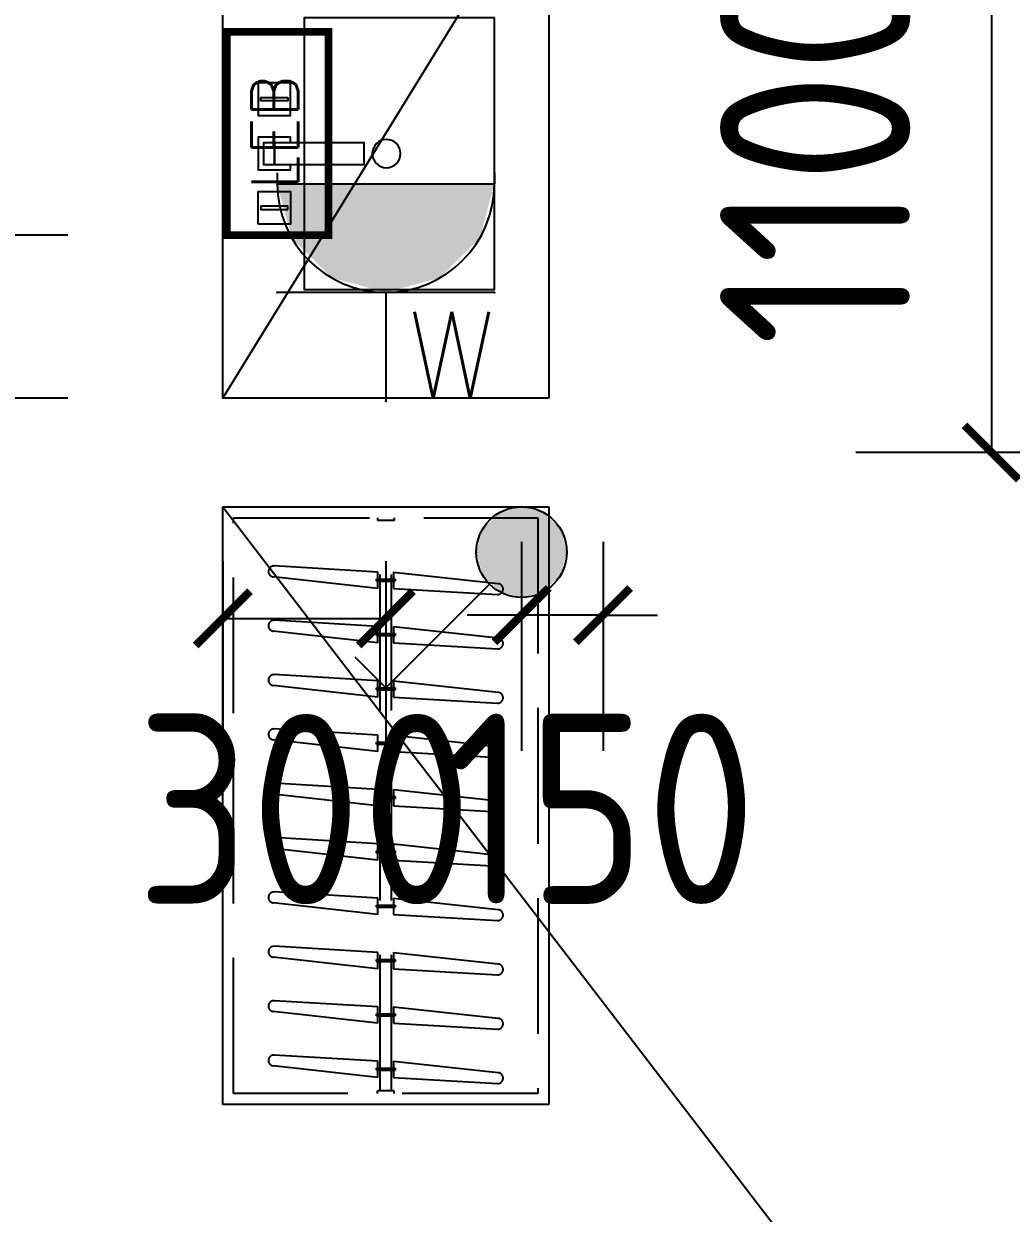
# Model space of a CAD drawing. Extents: x 2803505 to 5851001, y -1372902 to 24339.
# Drawn here: x 3424396 to 3426213, y -704423 to -702234 of the extents above; entities that cross this region are included whole.
import ezdxf
from ezdxf.enums import TextEntityAlignment as Align

# ---------------------------------------------------------------- set-up
doc = ezdxf.new("R2010")
doc.units = 0
doc.header["$LTSCALE"] = 1000
doc.header["$MEASUREMENT"] = 0
doc.linetypes.add('A户型$0$DASH', pattern=[0.35, 0.25, -0.1])
doc.layers.get('0').update_dxf_attribs({"linetype": 'CONTINUOUS'})
doc.layers.get('Defpoints').update_dxf_attribs({"linetype": 'CONTINUOUS'})
for name, color, linetype in [('!!电气', 1, 'CONTINUOUS'), ('5fur', 175, 'CONTINUOUS'), ('EQUIP-插座', 3, 'CONTINUOUS'), ('EQUIP-照明', 3, 'CONTINUOUS'), ('LVTRY', 252, 'CONTINUOUS'), ('TEL_TEXT', 7, 'CONTINUOUS')]:
    doc.layers.add(name, color=color, linetype=linetype)
doc.layers.add('EQUIP-消防', color=3, linetype='CONTINUOUS', lineweight=20)
doc.styles.add('_TEL_DIM', font='SIMPLEX', dxfattribs={"width": 0.8, "height": 3.5, "bigfont": 'HZTXT'})
doc.styles.get("Standard").update_dxf_attribs({"font": 'gbenor.shx', "bigfont": 'gbcbig.shx'})
doc.dimstyles.get("Standard").update_dxf_attribs({"dimscale": 100, "dimtxt": 3.5, "dimasz": 1, "dimexe": 2.5, "dimexo": 3, "dimgap": 1.5, "dimtad": 1, "dimdec": 0, "dimzin": 0, "dimdsep": 46, "dimtxsty": 'Standard', "dimblk": 'ARCHTICK', "dimcen": 0.09, "dimadec": 0, "dimazin": 0, "dimtfac": 1, "dimtdec": 0, "dimtix": 1, "dimtmove": 2, "dimatfit": 3, "dimfxl": 1, "dimtolj": 1, "dimtzin": 0, "dimarcsym": 0})

# ---------------------------------------------------------------- blocks, each defined once
blk = doc.blocks.new('A$C1E0F638F')
for points in [[(499.7, 435.1), (499.7, 85.1), (0, 85.1), (0, 435.1)], [(269.9, 30), (229.9, 30), (229.9, 195), (269.9, 195)], [(119.9, 0), (179.9, 0), (179.9, 60), (119.9, 60)], [(146.9, 55), (152.9, 55), (152.9, 5), (146.9, 5)], [(379.9, 0), (319.9, 0), (319.9, 60), (379.9, 60)], [(352.9, 55), (346.9, 55), (346.9, 5), (352.9, 5)], [(229.9, 30), (269.9, 30), (269.9, 10), (229.9, 10)]]:
    blk.add_lwpolyline(points, close=True)
blk.add_lwpolyline([(269.9, 60), (279.9, 60), (279.9, 0), (219.9, 0), (219.9, 60), (229.9, 60)])
blk.add_circle((249.9, 236.3), 26)
blk = doc.blocks.new('GDGDRGDGRD')
at = {"layer": 'LVTRY', "color": 252}
blk.add_lwpolyline([(490882.6, 522448.5), (490282.6, 522448.5), (490282.6, 523348.5), (490882.6, 523348.5)], close=True, dxfattribs=at)
at = {"layer": 'LVTRY', "color": 252, "xscale": -1, "rotation": 270}
blk.add_blockref('A$C1E0F638F', (490347.5, 522648.8), dxfattribs=at)
blk = doc.blocks.new('FGDGDGRDGRRD')
at = {"color": 252}
for p, q in [((419434.8, 366658.6), (419434.8, 367758.3)), ((419434.8, 367758.3), (420034.8, 367758.3)), ((419434.8, 366658.6), (419434.8, 367758.3)), ((419434.8, 367758.3), (420034.8, 367758.3)), ((420034.8, 367758.3), (420034.8, 366658.6)), ((420034.8, 367758.3), (420034.8, 366658.6)), ((420034.8, 366658.6), (419434.8, 366658.6)), ((420034.8, 366658.6), (419434.8, 366658.6)), ((420034.8, 366658.6), (420034.8, 366658.6)), ((420034.8, 366658.6), (420034.8, 366658.6))]:
    blk.add_line(p, q, dxfattribs=at)
at = {"layer": '5fur', "color": 252, "linetype": 'A户型$0$DASH'}
for p, q in [((419434.8, 366658.6), (419434.8, 367758.3)), ((419434.8, 367758.3), (420034.8, 367758.3)), ((419434.8, 366658.6), (419434.8, 367758.3)), ((419434.8, 367758.3), (420034.8, 367758.3)), ((419454.8, 366678.6), (419454.8, 367738.3)), ((419454.8, 367738.3), (420014.8, 367738.3)), ((419454.8, 366678.6), (419454.8, 367738.3)), ((419454.8, 367738.3), (420014.8, 367738.3)), ((419719.6, 367738.3), (419719.6, 367733.3)), ((419719.6, 367738.3), (419719.6, 367733.3)), ((419750.1, 367738.3), (419750.1, 367733.3)), ((419750.1, 367738.3), (419750.1, 367733.3)), ((420014.8, 367738.3), (420014.8, 366678.6)), ((420014.8, 367738.3), (420014.8, 366678.6)), ((420034.8, 367758.3), (420034.8, 366658.6)), ((420034.8, 367758.3), (420034.8, 366658.6)), ((419750.1, 367733.3), (419719.6, 367733.3)), ((419750.1, 367733.3), (419719.6, 367733.3)), ((419724.6, 366683.6), (419724.6, 367733.3)), ((419724.6, 366683.6), (419724.6, 367733.3)), ((419745.1, 366683.6), (419745.1, 367733.3)), ((419745.1, 366683.6), (419745.1, 367733.3)), ((419720.5, 367638.3), (419529.4, 367649.5)), ((419720.5, 367638.3), (419529.4, 367649.5)), ((419720.5, 367608.3), (419527.8, 367629.6)), ((419720.5, 367608.3), (419527.8, 367629.6)), ((419720.5, 367625.3), (419720.5, 367638.3)), ((419720.5, 367625.3), (419720.5, 367638.3)), ((419749.1, 367638.3), (419749.1, 367625.3)), ((419749.1, 367638.3), (419941.8, 367617)), ((419749.1, 367638.3), (419749.1, 367625.3)), ((419749.1, 367638.3), (419941.8, 367617)), ((419717.5, 367621.3), (419717.5, 367625.3)), ((419717.5, 367625.3), (419752.1, 367625.3)), ((419717.5, 367621.3), (419717.5, 367625.3)), ((419717.5, 367625.3), (419752.1, 367625.3)), ((419717.5, 367621.3), (419752.1, 367621.3)), ((419717.5, 367621.3), (419752.1, 367621.3)), ((419720.5, 367608.3), (419720.5, 367621.3)), ((419720.5, 367608.3), (419720.5, 367621.3)), ((419749.1, 367621.3), (419749.1, 367608.3)), ((419749.1, 367621.3), (419749.1, 367608.3)), ((419749.1, 367608.3), (419940.3, 367597.1)), ((419749.1, 367608.3), (419940.3, 367597.1)), ((419752.1, 367625.3), (419752.1, 367621.3)), ((419752.1, 367625.3), (419752.1, 367621.3)), ((419720.5, 367538.3), (419529.4, 367549.5)), ((419720.5, 367538.3), (419529.4, 367549.5)), ((419720.5, 367508.3), (419527.8, 367529.6)), ((419720.5, 367508.3), (419527.8, 367529.6)), ((419717.5, 367521.3), (419717.5, 367525.3)), ((419717.5, 367525.3), (419752.1, 367525.3)), ((419717.5, 367521.3), (419717.5, 367525.3)), ((419717.5, 367525.3), (419752.1, 367525.3)), ((419717.5, 367521.3), (419752.1, 367521.3)), ((419717.5, 367521.3), (419752.1, 367521.3)), ((419720.5, 367525.3), (419720.5, 367538.3)), ((419720.5, 367525.3), (419720.5, 367538.3)), ((419720.5, 367508.3), (419720.5, 367521.3)), ((419720.5, 367508.3), (419720.5, 367521.3)), ((419749.1, 367538.3), (419749.1, 367525.3)), ((419749.1, 367538.3), (419941.8, 367517)), ((419749.1, 367538.3), (419749.1, 367525.3)), ((419749.1, 367538.3), (419941.8, 367517)), ((419749.1, 367521.3), (419749.1, 367508.3)), ((419749.1, 367521.3), (419749.1, 367508.3)), ((419752.1, 367525.3), (419752.1, 367521.3)), ((419752.1, 367525.3), (419752.1, 367521.3)), ((419749.1, 367508.3), (419940.3, 367497.1)), ((419749.1, 367508.3), (419940.3, 367497.1)), ((419720.5, 367438.3), (419529.4, 367449.5)), ((419720.5, 367438.3), (419529.4, 367449.5)), ((419720.5, 367425.3), (419720.5, 367438.3)), ((419720.5, 367425.3), (419720.5, 367438.3)), ((419749.1, 367438.3), (419749.1, 367425.3)), ((419749.1, 367438.3), (419941.8, 367417)), ((419749.1, 367438.3), (419749.1, 367425.3)), ((419749.1, 367438.3), (419941.8, 367417)), ((419720.5, 367408.3), (419527.8, 367429.6)), ((419720.5, 367408.3), (419527.8, 367429.6)), ((419717.5, 367421.3), (419717.5, 367425.3)), ((419717.5, 367425.3), (419752.1, 367425.3)), ((419717.5, 367421.3), (419717.5, 367425.3)), ((419717.5, 367425.3), (419752.1, 367425.3)), ((419717.5, 367421.3), (419752.1, 367421.3)), ((419717.5, 367421.3), (419752.1, 367421.3)), ((419720.5, 367408.3), (419720.5, 367421.3)), ((419720.5, 367408.3), (419720.5, 367421.3)), ((419749.1, 367421.3), (419749.1, 367408.3)), ((419749.1, 367421.3), (419749.1, 367408.3)), ((419749.1, 367408.3), (419940.3, 367397.1)), ((419749.1, 367408.3), (419940.3, 367397.1)), ((419752.1, 367425.3), (419752.1, 367421.3)), ((419752.1, 367425.3), (419752.1, 367421.3)), ((419720.5, 367338.3), (419529.4, 367349.5)), ((419720.5, 367338.3), (419529.4, 367349.5)), ((419720.5, 367308.3), (419527.8, 367329.6)), ((419720.5, 367308.3), (419527.8, 367329.6)), ((419717.5, 367321.3), (419717.5, 367325.3)), ((419717.5, 367325.3), (419752.1, 367325.3)), ((419717.5, 367321.3), (419717.5, 367325.3)), ((419717.5, 367325.3), (419752.1, 367325.3)), ((419717.5, 367321.3), (419752.1, 367321.3)), ((419717.5, 367321.3), (419752.1, 367321.3)), ((419720.5, 367325.3), (419720.5, 367338.3)), ((419720.5, 367325.3), (419720.5, 367338.3)), ((419720.5, 367308.3), (419720.5, 367321.3)), ((419720.5, 367308.3), (419720.5, 367321.3)), ((419749.1, 367338.3), (419749.1, 367325.3)), ((419749.1, 367338.3), (419941.8, 367317)), ((419749.1, 367338.3), (419749.1, 367325.3)), ((419749.1, 367338.3), (419941.8, 367317)), ((419749.1, 367321.3), (419749.1, 367308.3)), ((419749.1, 367321.3), (419749.1, 367308.3)), ((419752.1, 367325.3), (419752.1, 367321.3)), ((419752.1, 367325.3), (419752.1, 367321.3)), ((419749.1, 367308.3), (419940.3, 367297.1)), ((419749.1, 367308.3), (419940.3, 367297.1)), ((419720.5, 367238.3), (419529.4, 367249.5)), ((419720.5, 367238.3), (419529.4, 367249.5)), ((419720.5, 367225.3), (419720.5, 367238.3)), ((419720.5, 367225.3), (419720.5, 367238.3)), ((419749.1, 367238.3), (419749.1, 367225.3)), ((419749.1, 367238.3), (419941.8, 367217)), ((419749.1, 367238.3), (419749.1, 367225.3)), ((419749.1, 367238.3), (419941.8, 367217)), ((419720.5, 367208.3), (419527.8, 367229.6)), ((419720.5, 367208.3), (419527.8, 367229.6)), ((419717.5, 367221.3), (419717.5, 367225.3)), ((419717.5, 367225.3), (419752.1, 367225.3)), ((419717.5, 367221.3), (419717.5, 367225.3)), ((419717.5, 367225.3), (419752.1, 367225.3)), ((419717.5, 367221.3), (419752.1, 367221.3)), ((419717.5, 367221.3), (419752.1, 367221.3)), ((419720.5, 367208.3), (419720.5, 367221.3)), ((419720.5, 367208.3), (419720.5, 367221.3)), ((419749.1, 367221.3), (419749.1, 367208.3)), ((419749.1, 367221.3), (419749.1, 367208.3)), ((419752.1, 367225.3), (419752.1, 367221.3)), ((419752.1, 367225.3), (419752.1, 367221.3)), ((419749.1, 367208.3), (419940.3, 367197.1)), ((419749.1, 367208.3), (419940.3, 367197.1)), ((419720.5, 367138.3), (419529.4, 367149.5)), ((419720.5, 367138.3), (419529.4, 367149.5)), ((419720.5, 367108.3), (419527.8, 367129.6)), ((419720.5, 367108.3), (419527.8, 367129.6)), ((419717.5, 367121.3), (419717.5, 367125.3)), ((419717.5, 367125.3), (419752.1, 367125.3)), ((419717.5, 367121.3), (419717.5, 367125.3)), ((419717.5, 367125.3), (419752.1, 367125.3)), ((419720.5, 367125.3), (419720.5, 367138.3)), ((419720.5, 367125.3), (419720.5, 367138.3)), ((419749.1, 367138.3), (419749.1, 367125.3)), ((419749.1, 367138.3), (419941.8, 367117)), ((419749.1, 367138.3), (419749.1, 367125.3)), ((419749.1, 367138.3), (419941.8, 367117)), ((419752.1, 367125.3), (419752.1, 367121.3)), ((419752.1, 367125.3), (419752.1, 367121.3)), ((419717.5, 367121.3), (419752.1, 367121.3)), ((419717.5, 367121.3), (419752.1, 367121.3)), ((419720.5, 367108.3), (419720.5, 367121.3)), ((419720.5, 367108.3), (419720.5, 367121.3)), ((419749.1, 367121.3), (419749.1, 367108.3)), ((419749.1, 367121.3), (419749.1, 367108.3)), ((419749.1, 367108.3), (419940.3, 367097.1)), ((419749.1, 367108.3), (419940.3, 367097.1)), ((419720.5, 367038.3), (419529.4, 367049.5)), ((419720.5, 367038.3), (419529.4, 367049.5)), ((419720.5, 367025.3), (419720.5, 367038.3)), ((419720.5, 367025.3), (419720.5, 367038.3)), ((419749.1, 367038.3), (419749.1, 367025.3)), ((419749.1, 367038.3), (419941.8, 367017)), ((419749.1, 367038.3), (419749.1, 367025.3)), ((419749.1, 367038.3), (419941.8, 367017)), ((419720.5, 367008.3), (419527.8, 367029.6)), ((419720.5, 367008.3), (419527.8, 367029.6)), ((419717.5, 367021.3), (419717.5, 367025.3)), ((419717.5, 367025.3), (419752.1, 367025.3)), ((419717.5, 367021.3), (419717.5, 367025.3)), ((419717.5, 367025.3), (419752.1, 367025.3)), ((419717.5, 367021.3), (419752.1, 367021.3)), ((419717.5, 367021.3), (419752.1, 367021.3)), ((419720.5, 367008.3), (419720.5, 367021.3)), ((419720.5, 367008.3), (419720.5, 367021.3)), ((419749.1, 367021.3), (419749.1, 367008.3)), ((419749.1, 367021.3), (419749.1, 367008.3)), ((419752.1, 367025.3), (419752.1, 367021.3)), ((419752.1, 367025.3), (419752.1, 367021.3)), ((419749.1, 367008.3), (419940.3, 366997.1)), ((419749.1, 367008.3), (419940.3, 366997.1)), ((419720.5, 366938.3), (419529.4, 366949.5)), ((419720.5, 366938.3), (419529.4, 366949.5)), ((419720.5, 366908.3), (419527.8, 366929.6)), ((419720.5, 366908.3), (419527.8, 366929.6)), ((419720.5, 366925.3), (419720.5, 366938.3)), ((419720.5, 366925.3), (419720.5, 366938.3)), ((419749.1, 366938.3), (419749.1, 366925.3)), ((419749.1, 366938.3), (419941.8, 366917)), ((419749.1, 366938.3), (419749.1, 366925.3)), ((419749.1, 366938.3), (419941.8, 366917)), ((419717.5, 366921.3), (419717.5, 366925.3)), ((419717.5, 366925.3), (419752.1, 366925.3)), ((419717.5, 366921.3), (419717.5, 366925.3)), ((419717.5, 366925.3), (419752.1, 366925.3)), ((419717.5, 366921.3), (419752.1, 366921.3)), ((419717.5, 366921.3), (419752.1, 366921.3)), ((419720.5, 366908.3), (419720.5, 366921.3)), ((419720.5, 366908.3), (419720.5, 366921.3)), ((419749.1, 366921.3), (419749.1, 366908.3)), ((419749.1, 366921.3), (419749.1, 366908.3)), ((419749.1, 366908.3), (419940.3, 366897.1)), ((419749.1, 366908.3), (419940.3, 366897.1)), ((419752.1, 366925.3), (419752.1, 366921.3)), ((419752.1, 366925.3), (419752.1, 366921.3)), ((419720.5, 366838.3), (419529.4, 366849.5)), ((419720.5, 366838.3), (419529.4, 366849.5)), ((419720.5, 366808.3), (419527.8, 366829.6)), ((419720.5, 366808.3), (419527.8, 366829.6)), ((419717.5, 366821.3), (419717.5, 366825.3)), ((419717.5, 366825.3), (419752.1, 366825.3)), ((419717.5, 366821.3), (419717.5, 366825.3)), ((419717.5, 366825.3), (419752.1, 366825.3)), ((419717.5, 366821.3), (419752.1, 366821.3)), ((419717.5, 366821.3), (419752.1, 366821.3)), ((419720.5, 366825.3), (419720.5, 366838.3)), ((419720.5, 366825.3), (419720.5, 366838.3)), ((419720.5, 366808.3), (419720.5, 366821.3)), ((419720.5, 366808.3), (419720.5, 366821.3)), ((419749.1, 366838.3), (419749.1, 366825.3)), ((419749.1, 366838.3), (419941.8, 366817)), ((419749.1, 366838.3), (419749.1, 366825.3)), ((419749.1, 366838.3), (419941.8, 366817)), ((419749.1, 366821.3), (419749.1, 366808.3)), ((419749.1, 366821.3), (419749.1, 366808.3)), ((419752.1, 366825.3), (419752.1, 366821.3)), ((419752.1, 366825.3), (419752.1, 366821.3)), ((419749.1, 366808.3), (419940.3, 366797.1)), ((419749.1, 366808.3), (419940.3, 366797.1)), ((419720.5, 366708.3), (419527.8, 366729.6)), ((419720.5, 366708.3), (419527.8, 366729.6)), ((419720.5, 366738.3), (419529.4, 366749.5)), ((419720.5, 366738.3), (419529.4, 366749.5)), ((419720.5, 366725.3), (419720.5, 366738.3)), ((419720.5, 366725.3), (419720.5, 366738.3)), ((419749.1, 366738.3), (419749.1, 366725.3)), ((419749.1, 366738.3), (419941.8, 366717)), ((419749.1, 366738.3), (419749.1, 366725.3)), ((419749.1, 366738.3), (419941.8, 366717)), ((419717.5, 366721.3), (419717.5, 366725.3)), ((419717.5, 366725.3), (419752.1, 366725.3)), ((419717.5, 366721.3), (419717.5, 366725.3)), ((419717.5, 366725.3), (419752.1, 366725.3)), ((419717.5, 366721.3), (419752.1, 366721.3)), ((419717.5, 366721.3), (419752.1, 366721.3)), ((419720.5, 366708.3), (419720.5, 366721.3)), ((419720.5, 366708.3), (419720.5, 366721.3)), ((419749.1, 366721.3), (419749.1, 366708.3)), ((419749.1, 366721.3), (419749.1, 366708.3)), ((419749.1, 366708.3), (419940.3, 366697.1)), ((419749.1, 366708.3), (419940.3, 366697.1)), ((419752.1, 366725.3), (419752.1, 366721.3)), ((419752.1, 366725.3), (419752.1, 366721.3)), ((420014.8, 366678.6), (419454.8, 366678.6)), ((420014.8, 366678.6), (419454.8, 366678.6)), ((419719.6, 366678.6), (419719.6, 366683.6)), ((419719.6, 366678.6), (419719.6, 366683.6)), ((419750.1, 366683.6), (419719.6, 366683.6)), ((419750.1, 366683.6), (419719.6, 366683.6)), ((419750.1, 366678.6), (419750.1, 366683.6)), ((419750.1, 366678.6), (419750.1, 366683.6)), ((420034.8, 366658.6), (419434.8, 366658.6)), ((420034.8, 366658.6), (419434.8, 366658.6))]:
    blk.add_line(p, q, dxfattribs=at)
for centre, start, end in [((419528.8, 367639.5), 86.9606, 264.2894), ((419528.8, 367639.5), 86.9606, 264.2894), ((419940.8, 367607), 266.9606, 84.2894), ((419940.8, 367607), 266.9606, 84.2894), ((419528.8, 367539.5), 86.9606, 264.2894), ((419528.8, 367539.5), 86.9606, 264.2894), ((419940.8, 367507), 266.9606, 84.2894), ((419940.8, 367507), 266.9606, 84.2894), ((419528.8, 367439.5), 86.9606, 264.2894), ((419528.8, 367439.5), 86.9606, 264.2894), ((419940.8, 367407), 266.9606, 84.2894), ((419940.8, 367407), 266.9606, 84.2894), ((419528.8, 367339.5), 86.9606, 264.2894), ((419528.8, 367339.5), 86.9606, 264.2894), ((419940.8, 367307), 266.9606, 84.2894), ((419940.8, 367307), 266.9606, 84.2894), ((419528.8, 367239.5), 86.9606, 264.2894), ((419528.8, 367239.5), 86.9606, 264.2894), ((419940.8, 367207), 266.9606, 84.2894), ((419940.8, 367207), 266.9606, 84.2894), ((419528.8, 367139.5), 86.9606, 264.2894), ((419528.8, 367139.5), 86.9606, 264.2894), ((419940.8, 367107), 266.9606, 84.2894), ((419940.8, 367107), 266.9606, 84.2894), ((419528.8, 367039.5), 86.9606, 264.2894), ((419528.8, 367039.5), 86.9606, 264.2894), ((419940.8, 367007), 266.9606, 84.2894), ((419940.8, 367007), 266.9606, 84.2894), ((419528.8, 366939.5), 86.9606, 264.2894), ((419528.8, 366939.5), 86.9606, 264.2894), ((419940.8, 366907), 266.9606, 84.2894), ((419940.8, 366907), 266.9606, 84.2894), ((419528.8, 366839.5), 86.9606, 264.2894), ((419528.8, 366839.5), 86.9606, 264.2894), ((419940.8, 366807), 266.9606, 84.2894), ((419940.8, 366807), 266.9606, 84.2894), ((419528.8, 366739.5), 86.9606, 264.2894), ((419528.8, 366739.5), 86.9606, 264.2894), ((419940.8, 366707), 266.9606, 84.2894), ((419940.8, 366707), 266.9606, 84.2894)]:
    blk.add_arc(centre, 10, start, end, dxfattribs=at)
blk = doc.blocks.new('A$C1C403CBE')
blk.add_blockref('FGDGDGRDGRRD', (-419334.8, -361558.3))
at = {"color": 252}
blk.add_blockref('GDGDRGDGRD', (-490182.5, -516048.5), dxfattribs=at)
blk = doc.blocks.new('_ArchTick')
at = {"color": 0, "linetype": 'ByBlock', "const_width": 0.15}
blk.add_lwpolyline([(-0.5, -0.5), (0.5, 0.5)], dxfattribs=at)
blk = doc.blocks.new('*D391')
at = {"layer": '!!电气', "color": 0, "lineweight": -2, "transparency": 16777216}
for p, q in [((3424762.2, -703222.9), (3424762.2, -703578.1)), ((3425062.2, -703222.9), (3425062.2, -703578.1)), ((3424762.2, -703328.1), (3425062.2, -703328.1))]:
    blk.add_line(p, q, dxfattribs=at)
at = {"layer": 'Defpoints', "color": 0, "transparency": 16777216}
for p in [(3424762.2, -702922.9), (3425062.2, -702922.9), (3425062.2, -703328.1)]:
    blk.add_point(p, dxfattribs=at)
at = {"layer": '!!电气', "color": 0, "lineweight": -2, "transparency": 16777216, "xscale": 100, "yscale": 100, "zscale": 100, "rotation": 180}
blk.add_blockref('_ArchTick', (3424762.2, -703328.1), dxfattribs=at)
at = {"layer": '!!电气', "color": 0, "lineweight": -2, "transparency": 16777216, "xscale": 100, "yscale": 100, "zscale": 100}
blk.add_blockref('_ArchTick', (3425062.2, -703328.1), dxfattribs=at)
at = {"layer": '!!电气', "color": 0, "transparency": 16777216, "insert": (3424912.2, -703679.1), "char_height": 350, "attachment_point": 5}
blk.add_mtext('\\A1;300', dxfattribs=at)
blk = doc.blocks.new('*D392')
at = {"layer": '!!电气', "color": 0, "lineweight": -2, "transparency": 16777216}
for p, q in [((3425312.1, -703187.5), (3425312.1, -703572.1)), ((3425462.1, -703187.5), (3425462.1, -703572.1)), ((3425312.1, -703322.1), (3425212.1, -703322.1)), ((3425462.1, -703322.1), (3425312.1, -703322.1)), ((3425462.1, -703322.1), (3425562.1, -703322.1))]:
    blk.add_line(p, q, dxfattribs=at)
at = {"layer": 'Defpoints', "color": 0, "transparency": 16777216}
for p in [(3425312.1, -702887.5), (3425462.1, -702887.5), (3425312.1, -703322.1)]:
    blk.add_point(p, dxfattribs=at)
at = {"layer": '!!电气', "color": 0, "lineweight": -2, "transparency": 16777216, "xscale": 100, "yscale": 100, "zscale": 100}
blk.add_blockref('_ArchTick', (3425312.1, -703322.1), dxfattribs=at)
at = {"layer": '!!电气', "color": 0, "lineweight": -2, "transparency": 16777216, "xscale": 100, "yscale": 100, "zscale": 100, "rotation": 180}
blk.add_blockref('_ArchTick', (3425462.1, -703322.1), dxfattribs=at)
at = {"layer": '!!电气', "color": 0, "transparency": 16777216, "insert": (3425459.5, -703678.6), "char_height": 350, "attachment_point": 5}
blk.add_mtext('\\A1;150', dxfattribs=at)
blk = doc.blocks.new('*D393')
at = {"layer": '!!电气', "color": 0, "lineweight": -2, "transparency": 16777216}
for p, q in [((3424476.7, -702622.9), (3424017.7, -702622.9)), ((3424267.7, -702922.9), (3424267.7, -702622.9)), ((3424476.7, -702922.9), (3424017.7, -702922.9))]:
    blk.add_line(p, q, dxfattribs=at)
at = {"layer": 'Defpoints', "color": 0, "transparency": 16777216}
for p in [(3424267.7, -702622.9), (3424776.7, -702622.9), (3424776.7, -702922.9)]:
    blk.add_point(p, dxfattribs=at)
at = {"layer": '!!电气', "color": 0, "lineweight": -2, "transparency": 16777216, "xscale": 100, "yscale": 100, "zscale": 100}
for p, rotation in [((3424267.7, -702622.9), 90), ((3424267.7, -702922.9), 270)]:
    blk.add_blockref('_ArchTick', p, dxfattribs=dict(at, rotation=rotation))
at = {"layer": '!!电气', "color": 0, "transparency": 16777216, "insert": (3423775.3, -702872.3), "char_height": 350, "attachment_point": 5, "rotation": 90}
blk.add_mtext('\\A1;300', dxfattribs=at)
blk = doc.blocks.new('$equip$00001764')
for p, q in [((-0.5, 1.05), (-0.5, 1)), ((0.5, 1.05), (0.5, 1)), ((-0.5, 1), (0.5, 1)), ((0.5, 0.5), (-0.5, 0.5)), ((0, 0.5), (0, 0))]:
    blk.add_line(p, q)
blk.add_arc((0, 1), 0.5, 180, 0)
for p in [(-0.5, 0.5), (0.5, 0.5), (0, 0)]:
    blk.add_point(p)
for points in [[(0.433, 0.75), (-0.433, 0.75), (0.5, 1), (-0.5, 1)], [(0.25, 0.567), (-0.25, 0.567), (0.433, 0.75), (-0.433, 0.75)], [(0, 0.5), (0, 0.5), (0.25, 0.567), (-0.25, 0.567)]]:
    blk.add_solid(points)
at = {"color": 7, "style": '_TEL_DIM'}
blk.add_attdef('$TEXT$', text='', height=0.4, dxfattribs=at).set_placement((0.3031, 0.211), align=Align.MIDDLE_CENTER)
at = {"color": 7, "style": '_TEL_DIM', "flags": 1}
blk.add_attdef('A', text='', height=0.00002, dxfattribs=at).set_placement((0, 0), align=Align.MIDDLE_CENTER)
blk = doc.blocks.new('$equip$00001962')
for p, q in [((0.1473, 0.3556), (0.625, 0.8333)), ((0.625, 0.8333), (0.7664, 0.6919))]:
    blk.add_line(p, q)
blk.add_circle((0, 0.2083), 0.2083)
for p in [(0, 0.4167), (-0.2083, 0.2083), (0.2083, 0.2083), (0, 0)]:
    blk.add_point(p)
for points in [[(-0.1042, 0.3888), (0.1042, 0.3888), (-0.1804, 0.3125), (0.1804, 0.3125)], [(0, 0.4167), (0, 0.4167), (-0.1042, 0.3888), (0.1042, 0.3888)], [(-0.1804, 0.3125), (0.1804, 0.3125), (-0.2083, 0.2083), (0.2083, 0.2083)], [(-0.1804, 0.1042), (0.1804, 0.1042), (-0.2083, 0.2083), (0.2083, 0.2083)], [(-0.1042, 0.0279), (0.1042, 0.0279), (-0.1804, 0.1042), (0.1804, 0.1042)], [(0, 0), (0, 0), (-0.1042, 0.0279), (0.1042, 0.0279)]]:
    blk.add_solid(points)
at = {"layer": 'TEL_TEXT', "style": '_TEL_DIM', "flags": 1}
blk.add_attdef('A', text='', height=0.00002, dxfattribs=at).set_placement((0, 0), align=Align.MIDDLE_CENTER)
blk = doc.blocks.new('$equip$00002389')
for p, q in [((-0.65, 0.65), (-0.65, 0)), ((0.65, 0.65), (-0.65, 0.65)), ((0.65, 0), (0.65, 0.65)), ((-0.65, 0), (0.65, 0))]:
    blk.add_line(p, q)
at = {"const_width": 0.05}
blk.add_lwpolyline([(-0.65, 0.65), (0.65, 0.65), (0.65, 0), (-0.65, 0), (-0.65, 0.65), (0.65, 0.65)], dxfattribs=at)
for p in [(0, 0.65), (-0.65, 0.325), (0.65, 0.325), (0, 0)]:
    blk.add_point(p)
at = {"color": 7, "style": '_TEL_DIM'}
blk.add_attdef('$TEXT$', text='', height=0.3, dxfattribs=at).set_placement((0.0062, 0.343), align=Align.MIDDLE_CENTER)
at = {"color": 7, "style": '_TEL_DIM', "flags": 1}
blk.add_attdef('A', text='', height=0.00002, dxfattribs=at).set_placement((0, 0), align=Align.MIDDLE_CENTER)
blk = doc.blocks.new('*D395')
at = {"layer": '!!电气', "color": 0, "lineweight": -2, "transparency": 16777216}
for p, q in [((3426262.1, -701922.9), (3425927.4, -701922.9)), ((3426177.4, -703022.9), (3426177.4, -701922.9)), ((3426262.1, -703022.9), (3425927.4, -703022.9))]:
    blk.add_line(p, q, dxfattribs=at)
at = {"layer": 'Defpoints', "color": 0, "transparency": 16777216}
for p in [(3426177.4, -701922.9), (3426562.1, -701922.9), (3426562.1, -703022.9)]:
    blk.add_point(p, dxfattribs=at)
at = {"layer": '!!电气', "color": 0, "lineweight": -2, "transparency": 16777216, "xscale": 100, "yscale": 100, "zscale": 100}
for p, rotation in [((3426177.4, -701922.9), 90), ((3426177.4, -703022.9), 270)]:
    blk.add_blockref('_ArchTick', p, dxfattribs=dict(at, rotation=rotation))
at = {"layer": '!!电气', "color": 0, "transparency": 16777216, "insert": (3425852.4, -702472.9), "char_height": 350, "attachment_point": 5, "rotation": 90}
blk.add_mtext('\\A1;1100', dxfattribs=at)
blk = doc.blocks.new('*D452')
at = {"layer": '!!电气', "color": 0, "lineweight": -2, "transparency": 16777216}
for p, q in [((3424462.1, -701922.4), (3424017.7, -701922.4)), ((3424267.7, -702622.9), (3424267.7, -701922.4)), ((3424476.7, -702622.9), (3424017.7, -702622.9))]:
    blk.add_line(p, q, dxfattribs=at)
at = {"layer": 'Defpoints', "color": 0, "transparency": 16777216}
for p in [(3424267.7, -701922.4), (3424762.1, -701922.4), (3424776.7, -702622.9)]:
    blk.add_point(p, dxfattribs=at)
at = {"layer": '!!电气', "color": 0, "lineweight": -2, "transparency": 16777216, "xscale": 100, "yscale": 100, "zscale": 100}
for p, rotation in [((3424267.7, -701922.4), 90), ((3424267.7, -702622.9), 270)]:
    blk.add_blockref('_ArchTick', p, dxfattribs=dict(at, rotation=rotation))
at = {"layer": '!!电气', "color": 0, "transparency": 16777216, "insert": (3423772.2, -702226.7), "char_height": 350, "attachment_point": 5, "rotation": 90}
blk.add_mtext('\\A1;700', dxfattribs=at)

msp = doc.modelspace()

# ---------------------------------------------------------------- linework, layer by layer
at = {"layer": '!!电气'}
for points in [[(3424762.2, -702922.9), (3426362.1, -700322.9)], [(3424762.1, -703122.9), (3428062.1, -707422.9)]]:
    msp.add_lwpolyline(points, dxfattribs=at)

# ---------------------------------------------------------------- block references
msp.add_blockref('A$C1C403CBE', (3424662.1, -709322.9), dxfattribs=at)
at = {"layer": 'EQUIP-插座', "color": 2, "xscale": 400, "yscale": 400, "zscale": 400}
msp.add_blockref('$equip$00001764', (3425062.2, -702928.1), dxfattribs=at).add_auto_attribs({'$TEXT$': 'W'})
at = {"layer": 'EQUIP-消防', "color": 7, "xscale": 288, "yscale": 288, "zscale": 288, "rotation": 90}
msp.add_blockref('$equip$00002389', (3424956.7, -702435.7), dxfattribs=at).add_auto_attribs({'$TEXT$': 'LEB'})
at = {"layer": 'EQUIP-照明', "color": 2, "xscale": 400, "yscale": 400, "zscale": 400, "rotation": 180}
msp.add_blockref('$equip$00001962', (3425312.1, -703122.9), dxfattribs=at)

# ---------------------------------------------------------------- dimensions: what is measured, and where the dimension line sits
at = {"layer": '!!电气'}
for base, p1, p2, picture, middle in [((3424267.7236, -701922.3869), (3424776.7102, -702622.8708), (3424762.1268, -701922.3869), '*D452', (3423772.2123, -702226.6898)), ((3424267.7, -702622.9), (3424776.7, -702922.9), (3424776.7, -702622.9), '*D393', (3423775.3, -702872.3))]:
    dim = msp.add_linear_dim(base=base, p1=p1, p2=p2, angle=90, dimstyle='Standard', override={"dimzin": 8}, dxfattribs=at)
    dim.commit()
    dim.dimension.update_dxf_attribs({"geometry": picture, "text_midpoint": middle, "dimtype": 128})
dim = msp.add_linear_dim(base=(3426177.4, -701922.9), p1=(3426562.1, -703022.9), p2=(3426562.1, -701922.9), angle=90, dimstyle='Standard', override={"dimzin": 8}, dxfattribs=at)
dim.commit()
dim.dimension.update_dxf_attribs({"geometry": '*D395', "text_midpoint": (3425852.4, -702472.9)})
for base, p1, p2, picture, middle in [((3425312.1, -703322.1), (3425462.1, -702887.5), (3425312.1, -702887.5), '*D392', (3425459.5, -703678.6)), ((3425062.2, -703328.1), (3424762.2, -702922.9), (3425062.2, -702922.9), '*D391', (3424912.2, -703679.1))]:
    dim = msp.add_linear_dim(base=base, p1=p1, p2=p2, dimstyle='Standard', override={"dimzin": 8}, dxfattribs=at)
    dim.commit()
    dim.dimension.update_dxf_attribs({"geometry": picture, "text_midpoint": middle, "dimtype": 128})

doc.saveas('drawing.dxf')
